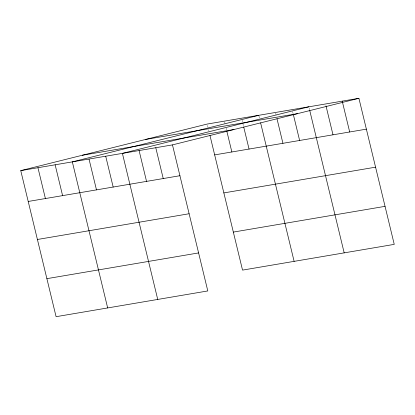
<?xml version="1.0" encoding="UTF-8"?>
<svg xmlns="http://www.w3.org/2000/svg" width="415" height="415" viewBox="0 0 415 415"><rect width="100%" height="100%" fill="white"/><g stroke="black" fill="none" stroke-linecap="round" stroke-linejoin="round"><path stroke-width="0.31" stroke-dasharray="2.08 1.56" d="M309.154 108.066L309.46 109.321M292.617 111.526L293.073 113.414M275.627 113.098L276.385 116.247M258.939 115.93L259.546 118.446M242.049 120.106L243.418 125.771M224.551 121.766L225.309 124.91M226.071 128.059L226.528 129.947M207.505 125.309L207.962 127.198M208.574 129.719L208.88 130.974"/><path stroke-width="0.62" d="M20.75 170.627L172.464 144.887L207.796 290.946L56.087 316.687L20.75 170.627L207.204 124.054L358.913 98.314L394.25 244.373L242.536 270.113L209.943 135.378M258.784 115.303L72.329 161.876L107.667 307.935M308.848 106.805L122.399 153.379L157.731 299.443M172.464 144.887L358.913 98.314M145.675 139.419L297.384 113.684M82.279 155.257L233.993 129.516M214.664 154.888L366.372 129.148M28.21 201.462L179.923 175.721M223.861 192.913L375.575 167.172M37.407 239.486L189.121 213.746M233.339 232.089L385.053 206.348M46.885 278.662L198.598 252.922M342.225 101.146L349.684 131.98M325.993 105.861L332.996 134.813M309.611 109.954L344.185 252.87M293.229 114.042L299.62 140.472M276.997 118.763L282.931 143.305M260.61 122.85L294.121 261.362M243.724 127.026L249.052 149.052M226.834 131.202L231.855 151.973M155.775 147.719L163.235 178.554M139.087 150.546L146.547 181.386M105.706 156.211L113.171 187.046M89.017 159.044L96.482 189.878M55.138 164.791L62.598 195.626M37.941 167.707L45.406 198.546"/></g></svg>
